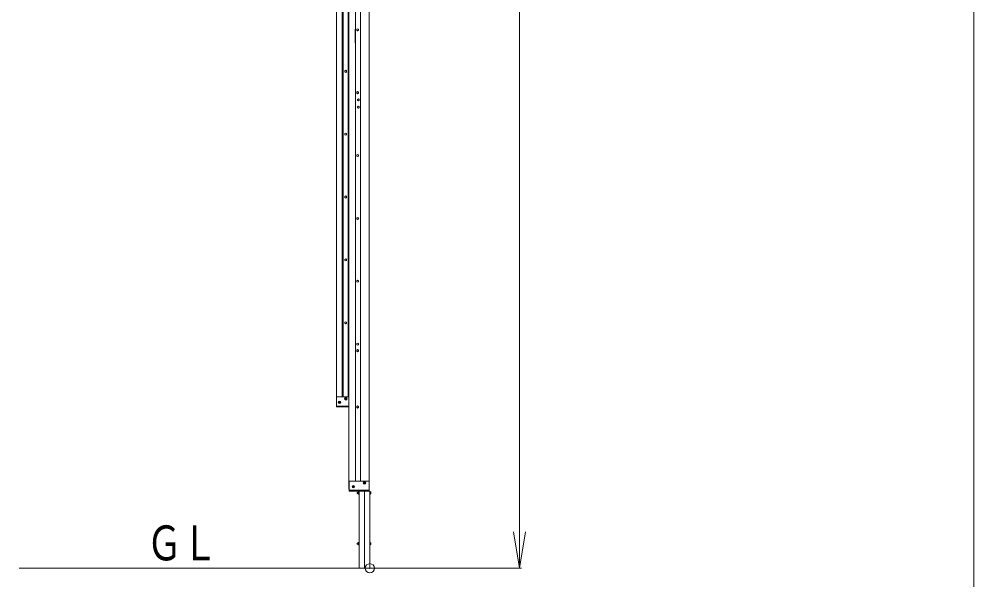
# Model space of a CAD drawing. Units: millimetres, scale not verified. Extents: x -20007 to 19993, y -13850 to 13850.
# Drawn here: x -8807 to -3553, y -7979 to -4892 of the extents above; entities that cross this region are included whole.
import ezdxf
from ezdxf.enums import TextEntityAlignment as Align

# ---------------------------------------------------------------- set-up
doc = ezdxf.new("R2010")
doc.units = ezdxf.units.MM
doc.header["$LTSCALE"] = 100
doc.header["$PDMODE"] = 32
doc.header["$PDSIZE"] = 50
for name, color, linetype, lineweight in [('0-0_zumenwaku', 6, 'Continuous', 9), ('0-3_0', 7, 'Continuous', 9), ('0-7_下部ユニット', 7, 'Continuous', 9), ('0-9_TEXT', 7, 'Continuous', 9), ('0-B_固定レールカバー', 6, 'Continuous', 9), ('0-D_Defpoints', 7, 'Continuous', 9), ('1-5_SUNPO', 3, 'Continuous', 9)]:
    doc.layers.add(name, color=color, linetype=linetype, lineweight=lineweight)
doc.styles.add('ＭＳ ゴシック', font='')
doc.styles.get('ＭＳ ゴシック').set_extended_font_data('MS Gothic')

# ---------------------------------------------------------------- blocks, each defined once
blk = doc.blocks.new('Region51')
at = {"layer": '0-D_Defpoints'}
blk.add_circle((-7009.6, -5871.7), 5, dxfattribs=at)
blk = doc.blocks.new('Region52')
at = {"layer": '0-D_Defpoints'}
for p, q in [((-7014.6, -5868.8), (-7009.6, -5865.9)), ((-7014.6, -5874.6), (-7014.6, -5868.8)), ((-7009.6, -5877.5), (-7014.6, -5874.6)), ((-7009.6, -5865.9), (-7004.6, -5868.8)), ((-7004.6, -5874.6), (-7009.6, -5877.5)), ((-7004.6, -5868.8), (-7004.6, -5874.6))]:
    blk.add_line(p, q, dxfattribs=at)
blk = doc.blocks.new('Region53')
at = {"layer": '0-D_Defpoints'}
blk.add_circle((-6944.3, -5989.2), 5, dxfattribs=at)
blk = doc.blocks.new('Region54')
at = {"layer": '0-D_Defpoints'}
for p, q in [((-6949.3, -5986.3), (-6944.3, -5983.4)), ((-6949.3, -5992.1), (-6949.3, -5986.3)), ((-6944.3, -5983.4), (-6939.3, -5986.3)), ((-6939.3, -5986.3), (-6939.3, -5992.1)), ((-6944.3, -5995), (-6949.3, -5992.1)), ((-6939.3, -5992.1), (-6944.3, -5995))]:
    blk.add_line(p, q, dxfattribs=at)
blk = doc.blocks.new('Region55')
at = {"layer": '0-D_Defpoints'}
for p, q in [((-7014.6, -6214.8), (-7009.6, -6211.9)), ((-7014.6, -6220.6), (-7014.6, -6214.8)), ((-7009.6, -6223.5), (-7014.6, -6220.6)), ((-7009.6, -6211.9), (-7004.6, -6214.8)), ((-7004.6, -6220.6), (-7009.6, -6223.5)), ((-7004.6, -6214.8), (-7004.6, -6220.6))]:
    blk.add_line(p, q, dxfattribs=at)
blk = doc.blocks.new('Region56')
at = {"layer": '0-D_Defpoints'}
blk.add_circle((-7009.6, -6217.7), 5, dxfattribs=at)
blk = doc.blocks.new('Region57')
at = {"layer": '0-D_Defpoints'}
for p, q in [((-6949.3, -6332.3), (-6944.3, -6329.4)), ((-6949.3, -6338.1), (-6949.3, -6332.3)), ((-6944.3, -6341), (-6949.3, -6338.1)), ((-6944.3, -6329.4), (-6939.3, -6332.3)), ((-6939.3, -6338.1), (-6944.3, -6341)), ((-6939.3, -6332.3), (-6939.3, -6338.1))]:
    blk.add_line(p, q, dxfattribs=at)
blk = doc.blocks.new('Region58')
at = {"layer": '0-D_Defpoints'}
blk.add_circle((-6944.3, -6335.2), 5, dxfattribs=at)
blk = doc.blocks.new('Region59')
at = {"layer": '0-D_Defpoints'}
blk.add_circle((-7009.6, -6563.7), 5, dxfattribs=at)
blk = doc.blocks.new('Region60')
at = {"layer": '0-D_Defpoints'}
for p, q in [((-7014.6, -6560.8), (-7009.6, -6557.9)), ((-7014.6, -6566.6), (-7014.6, -6560.8)), ((-7009.6, -6569.5), (-7014.6, -6566.6)), ((-7009.6, -6557.9), (-7004.6, -6560.8)), ((-7004.6, -6566.6), (-7009.6, -6569.5)), ((-7004.6, -6560.8), (-7004.6, -6566.6))]:
    blk.add_line(p, q, dxfattribs=at)
blk = doc.blocks.new('Region61')
at = {"layer": '0-D_Defpoints'}
blk.add_circle((-6944.3, -6717.2), 5, dxfattribs=at)
blk = doc.blocks.new('Region62')
at = {"layer": '0-D_Defpoints'}
for p, q in [((-6949.3, -6714.3), (-6944.3, -6711.4)), ((-6949.3, -6720.1), (-6949.3, -6714.3)), ((-6944.3, -6723), (-6949.3, -6720.1)), ((-6944.3, -6711.4), (-6939.3, -6714.3)), ((-6939.3, -6720.1), (-6944.3, -6723)), ((-6939.3, -6714.3), (-6939.3, -6720.1))]:
    blk.add_line(p, q, dxfattribs=at)
blk = doc.blocks.new('Region63')
at = {"layer": '0-D_Defpoints'}
for p, q in [((-6949.3, -6678.3), (-6944.3, -6675.4)), ((-6949.3, -6684.1), (-6949.3, -6678.3)), ((-6944.3, -6687), (-6949.3, -6684.1)), ((-6944.3, -6675.4), (-6939.3, -6678.3)), ((-6939.3, -6684.1), (-6944.3, -6687)), ((-6939.3, -6678.3), (-6939.3, -6684.1))]:
    blk.add_line(p, q, dxfattribs=at)
blk = doc.blocks.new('Region64')
at = {"layer": '0-D_Defpoints'}
blk.add_circle((-6944.3, -6681.2), 5, dxfattribs=at)
blk = doc.blocks.new('Region65')
at = {"layer": '0-D_Defpoints'}
for p, q in [((-6949.3, -7024.3), (-6944.3, -7021.4)), ((-6949.3, -7030.1), (-6949.3, -7024.3)), ((-6944.3, -7033), (-6949.3, -7030.1)), ((-6944.3, -7021.4), (-6939.3, -7024.3)), ((-6939.3, -7030.1), (-6944.3, -7033)), ((-6939.3, -7024.3), (-6939.3, -7030.1))]:
    blk.add_line(p, q, dxfattribs=at)
blk = doc.blocks.new('Region66')
at = {"layer": '0-D_Defpoints'}
blk.add_circle((-6944.3, -7027.2), 5, dxfattribs=at)
blk = doc.blocks.new('Region195')
at = {"layer": '0-D_Defpoints'}
blk.add_circle((-7009.6, -5179.7), 5, dxfattribs=at)
blk = doc.blocks.new('Region196')
at = {"layer": '0-D_Defpoints'}
for p, q in [((-7014.6, -5176.8), (-7009.6, -5173.9)), ((-7014.6, -5182.6), (-7014.6, -5176.8)), ((-7009.6, -5185.5), (-7014.6, -5182.6)), ((-7009.6, -5173.9), (-7004.6, -5176.8)), ((-7004.6, -5182.6), (-7009.6, -5185.5)), ((-7004.6, -5176.8), (-7004.6, -5182.6))]:
    blk.add_line(p, q, dxfattribs=at)
blk = doc.blocks.new('Region197')
at = {"layer": '0-D_Defpoints'}
for p, q in [((-6949.3, -4948.3), (-6944.3, -4945.4)), ((-6949.3, -4954.1), (-6949.3, -4948.3)), ((-6944.3, -4957), (-6949.3, -4954.1)), ((-6944.3, -4945.4), (-6939.3, -4948.3)), ((-6939.3, -4954.1), (-6944.3, -4957)), ((-6939.3, -4948.3), (-6939.3, -4954.1))]:
    blk.add_line(p, q, dxfattribs=at)
blk = doc.blocks.new('Region198')
at = {"layer": '0-D_Defpoints'}
blk.add_circle((-6944.3, -4951.2), 5, dxfattribs=at)
blk = doc.blocks.new('Region199')
at = {"layer": '0-D_Defpoints'}
for p, q in [((-6945.3, -5334.3), (-6940.3, -5331.4)), ((-6945.3, -5340.1), (-6945.3, -5334.3)), ((-6940.3, -5343), (-6945.3, -5340.1)), ((-6940.3, -5331.4), (-6935.3, -5334.3)), ((-6935.3, -5340.1), (-6940.3, -5343)), ((-6935.3, -5334.3), (-6935.3, -5340.1))]:
    blk.add_line(p, q, dxfattribs=at)
blk = doc.blocks.new('Region200')
at = {"layer": '0-D_Defpoints'}
blk.add_circle((-6940.3, -5337.2), 5, dxfattribs=at)
blk = doc.blocks.new('Region201')
at = {"layer": '0-D_Defpoints'}
blk.add_circle((-6940.3, -5377.2), 5, dxfattribs=at)
blk = doc.blocks.new('Region202')
at = {"layer": '0-D_Defpoints'}
for p, q in [((-6945.3, -5374.3), (-6940.3, -5371.4)), ((-6945.3, -5380.1), (-6945.3, -5374.3)), ((-6940.3, -5383), (-6945.3, -5380.1)), ((-6940.3, -5371.4), (-6935.3, -5374.3)), ((-6935.3, -5380.1), (-6940.3, -5383)), ((-6935.3, -5374.3), (-6935.3, -5380.1))]:
    blk.add_line(p, q, dxfattribs=at)
blk = doc.blocks.new('Region203')
at = {"layer": '0-D_Defpoints'}
for p, q in [((-7014.6, -5522.8), (-7009.6, -5519.9)), ((-7014.6, -5528.6), (-7014.6, -5522.8)), ((-7009.6, -5531.5), (-7014.6, -5528.6)), ((-7009.6, -5519.9), (-7004.6, -5522.8)), ((-7004.6, -5528.6), (-7009.6, -5531.5)), ((-7004.6, -5522.8), (-7004.6, -5528.6))]:
    blk.add_line(p, q, dxfattribs=at)
blk = doc.blocks.new('Region204')
at = {"layer": '0-D_Defpoints'}
blk.add_circle((-7009.6, -5525.7), 5, dxfattribs=at)
blk = doc.blocks.new('Region205')
at = {"layer": '0-D_Defpoints'}
for p, q in [((-6949.3, -5640.3), (-6944.3, -5637.4)), ((-6949.3, -5646.1), (-6949.3, -5640.3)), ((-6944.3, -5649), (-6949.3, -5646.1)), ((-6944.3, -5637.4), (-6939.3, -5640.3)), ((-6939.3, -5646.1), (-6944.3, -5649)), ((-6939.3, -5640.3), (-6939.3, -5646.1))]:
    blk.add_line(p, q, dxfattribs=at)
blk = doc.blocks.new('Region206')
at = {"layer": '0-D_Defpoints'}
blk.add_circle((-6944.3, -5643.2), 5, dxfattribs=at)
blk = doc.blocks.new('Region207')
at = {"layer": '0-D_Defpoints'}
for p, q in [((-6949.3, -5294.3), (-6944.3, -5291.4)), ((-6949.3, -5300.1), (-6949.3, -5294.3)), ((-6944.3, -5303), (-6949.3, -5300.1)), ((-6944.3, -5291.4), (-6939.3, -5294.3)), ((-6939.3, -5300.1), (-6944.3, -5303)), ((-6939.3, -5294.3), (-6939.3, -5300.1))]:
    blk.add_line(p, q, dxfattribs=at)
blk = doc.blocks.new('Region208')
at = {"layer": '0-D_Defpoints'}
blk.add_circle((-6944.3, -5297.2), 5, dxfattribs=at)
blk = doc.blocks.new('_OPEN')
at = {"layer": '0-3_0', "color": 3}
blk.add_line((0, 0), (-100, 0), dxfattribs=at)
blk.add_lwpolyline([(-100, 16.67), (0, 0), (-100, -16.67)], dxfattribs=at)

msp = doc.modelspace()

# ---------------------------------------------------------------- linework, layer by layer
at = {"layer": '0-0_zumenwaku'}
msp.add_line((-3557.2, 13850), (-3553.3, -11149.9), dxfattribs=at)
at = {"layer": '0-3_0'}
for p, q in [((-6936.6, -7490.2), (-6877.1, -7490.2)), ((-6880.1, -7480.2), (-6880.1, -7490.2))]:
    msp.add_line(p, q, dxfattribs=at)
at = {"layer": '0-3_0', "color": 4}
msp.add_line((-8806.9, -7914.2), (-6402.4, -7914.2), dxfattribs=at)
at = {"layer": '0-7_下部ユニット'}
for p, q in [((-7059.6, -4041.7), (-7059.6, -7016.7)), ((-7029.6, -4041.7), (-7029.6, -6971.7)), ((-7024.6, -4041.7), (-7024.6, -6971.7)), ((-6997.1, -4041.7), (-6997.1, -6971.7)), ((-6992.1, -4041.7), (-6992.1, -6971.7)), ((-6992.1, -4359.2), (-6992.1, -7480.2)), ((-6956.8, -7435.2), (-6956.8, -4359.2)), ((-6929.3, -7435.2), (-6929.3, -4359.2)), ((-6880.1, -7480.2), (-6880.1, -4359.2)), ((-7059.6, -6971.7), (-7059.6, -7026.7)), ((-7059.6, -6971.7), (-6992.1, -6971.7)), ((-7012.1, -6980.2), (-7009.6, -6978.8)), ((-7012.1, -6980.2), (-7012.1, -6983.1)), ((-7012.1, -6983.1), (-7009.6, -6984.6)), ((-7007.1, -6980.2), (-7009.6, -6978.8)), ((-7007.1, -6983.1), (-7009.6, -6984.6)), ((-7007.1, -6980.2), (-7007.1, -6983.1)), ((-7059.6, -7021.7), (-6992.1, -7021.7)), ((-6992.1, -7026.7), (-7059.6, -7026.7)), ((-7046.4, -7000.2), (-7043.9, -6998.8)), ((-7046.4, -7000.2), (-7046.4, -7003.1)), ((-7046.4, -7003.1), (-7043.9, -7004.6)), ((-7041.4, -7000.2), (-7043.9, -6998.8)), ((-7041.4, -7003.1), (-7043.9, -7004.6)), ((-7041.4, -7000.2), (-7041.4, -7003.1)), ((-6991.1, -7435.2), (-6991.1, -7490.2)), ((-6880.1, -7435.2), (-6991.1, -7435.2)), ((-6908.9, -7443.7), (-6906.4, -7442.3)), ((-6908.9, -7443.7), (-6908.9, -7446.6)), ((-6908.9, -7446.6), (-6906.4, -7448.1)), ((-6903.9, -7443.7), (-6906.4, -7442.3)), ((-6903.9, -7446.6), (-6906.4, -7448.1)), ((-6903.9, -7443.7), (-6903.9, -7446.6)), ((-6880.1, -7490.2), (-6880.1, -7435.2)), ((-6991.1, -7480.2), (-6992.1, -7480.2)), ((-6880.1, -7485.2), (-6991.1, -7485.2)), ((-6991.1, -7490.2), (-6880.1, -7490.2)), ((-6970.6, -7463.7), (-6968.1, -7462.3)), ((-6970.6, -7463.7), (-6970.6, -7466.6)), ((-6970.6, -7466.6), (-6968.1, -7468.1)), ((-6965.6, -7463.7), (-6968.1, -7462.3)), ((-6965.6, -7466.6), (-6968.1, -7468.1)), ((-6965.6, -7463.7), (-6965.6, -7466.6))]:
    msp.add_line(p, q, dxfattribs=at)
for centre, radius in [((-7009.6, -6981.7), 7), ((-7009.6, -6981.7), 4.36), ((-7009.6, -6981.7), 2.89), ((-7043.9, -7001.7), 7), ((-7043.9, -7001.7), 4.36), ((-7043.9, -7001.7), 2.89), ((-6968.1, -7465.2), 7), ((-6906.4, -7445.2), 7), ((-6906.4, -7445.2), 4.36), ((-6906.4, -7445.2), 2.89), ((-6968.1, -7465.2), 4.36), ((-6968.1, -7465.2), 2.89)]:
    msp.add_circle(centre, radius, dxfattribs=at)
at = {"layer": '0-B_固定レールカバー'}
for p, q in [((-6946.1, -7498.2), (-6945.1, -7497.2)), ((-6946.1, -7502.2), (-6946.1, -7498.2)), ((-6945.1, -7503.2), (-6946.1, -7502.2)), ((-6942.6, -7497.7), (-6945.6, -7497.7)), ((-6942.6, -7502.7), (-6945.6, -7502.7)), ((-6942.6, -7497.2), (-6945.1, -7497.2)), ((-6945, -7497.2), (-6945.1, -7497.2)), ((-6945, -7503.2), (-6945, -7497.2)), ((-6942.6, -7504.2), (-6942.6, -7496.2)), ((-6940.9, -7495.2), (-6941.6, -7495.2)), ((-6940.9, -7505.2), (-6941.6, -7505.2)), ((-6940.9, -7495.2), (-6940.5, -7494.4)), ((-6940.9, -7505.2), (-6940.9, -7495.2)), ((-6940.9, -7505.2), (-6940.9, -7495.2)), ((-6940.5, -7506), (-6940.9, -7505.2)), ((-6940.5, -7494.4), (-6936.6, -7494.4)), ((-6940.5, -7497.3), (-6936.6, -7497.3)), ((-6936.6, -7503.1), (-6940.5, -7503.1)), ((-6936.6, -7506), (-6940.5, -7506)), ((-6936.6, -7914.2), (-6936.6, -7490.2)), ((-6936.6, -7506), (-6936.6, -7494.4)), ((-6936.6, -7504.2), (-6936.6, -7496.2)), ((-6906.9, -7490.2), (-6906.9, -7914.2)), ((-6877.1, -7914.2), (-6877.1, -7490.2)), ((-6876.1, -7494.4), (-6877.1, -7494.4)), ((-6876.1, -7494.2), (-6876.1, -7506.2)), ((-6875.3, -7494.2), (-6876.1, -7494.2)), ((-6875.3, -7506.2), (-6876.1, -7506.2)), ((-6875.3, -7494.2), (-6875.3, -7506.2)), ((-6872.1, -7496.3), (-6872.1, -7504.1)), ((-6942.6, -7783.2), (-6942.6, -7775.2)), ((-6940.9, -7774.2), (-6941.6, -7774.2)), ((-6940.9, -7774.2), (-6940.5, -7773.4)), ((-6940.9, -7784.2), (-6940.9, -7774.2)), ((-6940.9, -7784.2), (-6940.9, -7774.2)), ((-6940.5, -7773.4), (-6936.6, -7773.4)), ((-6936.6, -7785), (-6936.6, -7773.4)), ((-6936.6, -7783.2), (-6936.6, -7775.2)), ((-6876.1, -7773.4), (-6877.1, -7773.4)), ((-6876.1, -7773.4), (-6876.1, -7784.9)), ((-6875.3, -7773.2), (-6875.3, -7785.2)), ((-6872.1, -7775.3), (-6872.1, -7783.1)), ((-6945.1, -7782.2), (-6946.1, -7781.2)), ((-6942.6, -7776.7), (-6945.6, -7776.7)), ((-6942.6, -7781.7), (-6945.6, -7781.7)), ((-6945, -7776.2), (-6945.1, -7776.2)), ((-6942.6, -7776.2), (-6945.1, -7776.2)), ((-6945.1, -7782.2), (-6945, -7782.2)), ((-6942.6, -7782.2), (-6945.1, -7782.2)), ((-6945, -7782.2), (-6945, -7776.2)), ((-6940.9, -7784.2), (-6941.6, -7784.2)), ((-6940.5, -7776.3), (-6936.6, -7776.3)), ((-6936.6, -7782.1), (-6940.5, -7782.1)), ((-6876.1, -7784.9), (-6877.1, -7784.9)), ((-6875.3, -7785.2), (-6876.1, -7785.2))]:
    msp.add_line(p, q, dxfattribs=at)
for points in [[(-6942.6, -7503.2), (-6945.1, -7503.2), (-6945, -7503.2)], [(-6876.1, -7494.4), (-6876.1, -7505.9), (-6877.1, -7505.9)], [(-6875.3, -7773.2), (-6876.1, -7773.2), (-6876.1, -7785.2)], [(-6946.1, -7781.2), (-6946.1, -7777.2), (-6945.1, -7776.2)], [(-6936.6, -7785), (-6940.5, -7785), (-6940.9, -7784.2)]]:
    msp.add_lwpolyline(points, dxfattribs=at)
for centre, radius, start, end in [((-6941.6, -7496.2), 1, 90, 180), ((-6941.6, -7504.2), 1, 180, 270), ((-6938.4, -7495.9), 2.56, 180, 214.3843), ((-6938.4, -7504.5), 2.56, 145.6157, 180), ((-6931.4, -7500.2), 9.55, 162.412, 197.588), ((-6875.3, -7497.7), 3.5, 23.8955, 90), ((-6875.3, -7502.7), 3.5, 270, 336.1045), ((-6941.6, -7775.2), 1, 90, 180), ((-6938.4, -7774.9), 2.56, 180, 214.3843), ((-6875.3, -7776.7), 3.5, 23.8955, 90), ((-6941.6, -7783.2), 1, 180, 270), ((-6938.4, -7783.5), 2.56, 145.6157, 180), ((-6931.4, -7779.2), 9.55, 162.412, 197.588), ((-6875.3, -7781.7), 3.5, 270, 336.1045)]:
    msp.add_arc(centre, radius, start, end, dxfattribs=at)
at = {"layer": '0-D_Defpoints'}
msp.add_point((-6877.1, -7914.2), dxfattribs=at)
at = {"layer": '1-5_SUNPO'}
for p, q in [((-6053.3, -7714.2), (-6053.3, 2335.3)), ((-6867.1, -7914.2), (-6043.3, -7914.2))]:
    msp.add_line(p, q, dxfattribs=at)
at = {"layer": '1-5_SUNPO', "color": 7}
msp.add_line((-6956.9, -5022.5), (-6956.9, -4948.8), dxfattribs=at)

# ---------------------------------------------------------------- block references
at = {"layer": '0-D_Defpoints'}
for name in ['Region197', 'Region198', 'Region196', 'Region195', 'Region207', 'Region208', 'Region199', 'Region200', 'Region202', 'Region201', 'Region203', 'Region204', 'Region205', 'Region206', 'Region52', 'Region51', 'Region54', 'Region53', 'Region55', 'Region56', 'Region57', 'Region58', 'Region60', 'Region59', 'Region63', 'Region64', 'Region62', 'Region61', 'Region65', 'Region66']:
    msp.add_blockref(name, (0, 0), dxfattribs=at)
at = {"layer": '1-5_SUNPO', "xscale": 2, "yscale": 2, "rotation": 270}
msp.add_blockref('_OPEN', (-6053.3, -7914.2), dxfattribs=at)

# ---------------------------------------------------------------- texts
at = {"layer": '0-9_TEXT', "style": 'ＭＳ ゴシック', "width": 0.75}
msp.add_text('ＧＬ', height=192.1, dxfattribs=at).set_placement((-8106.1, -7928.7), align=Align.BOTTOM_LEFT)

doc.saveas('drawing.dxf')
